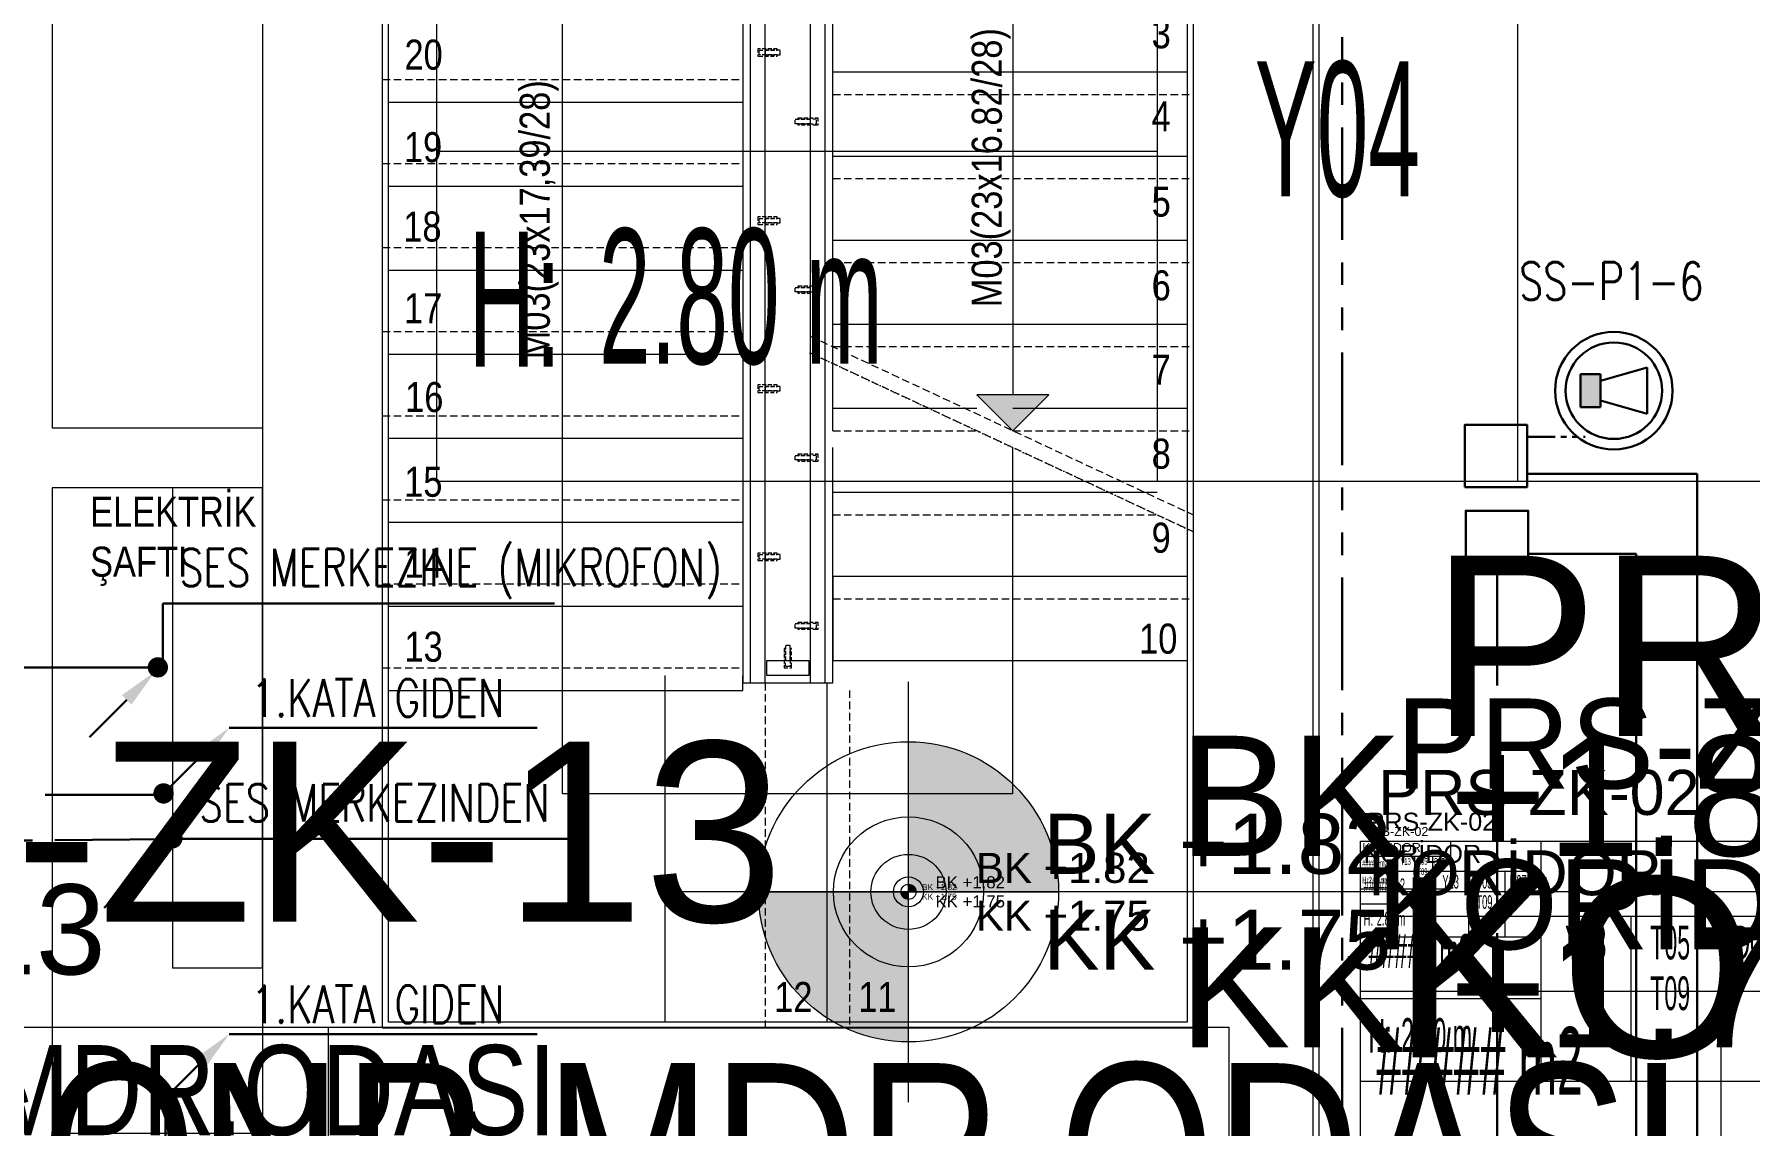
# Model space of a CAD drawing. Extents: x -9058 to 11890, y 0 to 8106.
# Drawn here: x 2799 to 3370, y 2923 to 3287 of the extents above; entities that cross this region are included whole.
import ezdxf
from ezdxf.enums import TextEntityAlignment as Align

# ---------------------------------------------------------------- set-up
doc = ezdxf.new("R2010")
doc.units = 0
doc.header["$LTSCALE"] = 10
doc.header["$MEASUREMENT"] = 0
for name, pattern in [('DOT2', [0.125, 0, -0.125]), ('HIDDEN', [0.375, 0.25, -0.125]), ('PHANTOM2', [1.25, 0.625, -0.125, 0.125, -0.125, 0.125, -0.125])]:
    doc.linetypes.add(name, pattern=pattern)
doc.layers.get('0').update_dxf_attribs({"color": 9, "lineweight": 9})
for name, color, linetype, lineweight in [('00', 9, 'Continuous', 9), ('01', 9, 'Continuous', 9), ('06B', 9, 'Continuous', 9), ('06D', 9, 'Continuous', 9), ('14', 9, 'Continuous', 9), ('19', 9, 'Continuous', 9), ('19D', 9, 'DOT2', 9), ('20', 9, 'DOT2', 9), ('21', 9, 'Continuous', 9), ('21 @ 1 (1)', 9, 'Continuous', 9), ('21 @ 10 (1)', 9, 'Continuous', 9), ('21 @ 10 (2)', 9, 'Continuous', 9), ('21 @ 2 (1)', 9, 'Continuous', 9), ('21 @ 20', 9, 'Continuous', 9), ('21 @ 5 (1)', 9, 'Continuous', 9), ('21 @ 5 (2)', 9, 'Continuous', 9), ('21_mahal200', 9, 'Continuous', 9), ('21_mahal200 @ 1', 9, 'Continuous', 9), ('21_mahal200 @ 10 (1)', 9, 'Continuous', 9), ('21_mahal200 @ 10 (2)', 9, 'Continuous', 9), ('21_mahal200 @ 2', 9, 'Continuous', 9), ('21_mahal200 @ 20', 9, 'Continuous', 9), ('21_mahal200 @ 5 (1)', 9, 'Continuous', 9), ('21_mahal200 @ 5 (2)', 9, 'Continuous', 9), ('35', 9, 'Continuous', 9), ('40A', 9, 'Continuous', 9), ('E-10W ACİL ANONS İÇİN HOPARLÖR (SIVAÜSTÜ) (YANGINA DAYANIKLI)', 7, 'Continuous', 30), ('E-3W ACİL ANONS İÇİN HOPARLÖR (GÖMME) (YANGINA DAYANIKLI)', 7, 'Continuous', 30), ('E-AŞAĞIDAN GELEN HAT', 7, 'Continuous', 30), ('E-KABLO', 7, 'Continuous', 30), ('E-YANGIN', 7, 'Continuous', 30), ('E-YAZI', 7, 'Continuous', 30), ('E-YUKARI ÇIKAN HAT', 7, 'Continuous', 30)]:
    doc.layers.add(name, color=color, linetype=linetype, lineweight=lineweight)
doc.styles.add('Arial', font='arial.ttf', dxfattribs={"height": 2.5})
doc.styles.add('ILGAZ', font='txttw.shx')
doc.styles.add('MuuM_TEXT-STANDART', font='ARIALN.TTF')

# ---------------------------------------------------------------- blocks, each defined once
blk = doc.blocks.new('0a_roomno2')
blk.add_lwpolyline([(30, -16), (0, -16), (0, 0), (30, 0)], close=True)
for points in [[(0, 0), (30, 0)], [(0, -5), (30, -5)], [(12, -5), (12, -16)], [(18, -5), (18, -16)], [(24, -5), (24, -16)], [(12, -10.5), (0, -10.5)]]:
    blk.add_lwpolyline(points)
at = {"layer": '40A'}
blk.add_lwpolyline([(0, 0), (30, 0)], dxfattribs=at)
at = {"style": 'MuuM_TEXT-STANDART', "width": 0.6}
blk.add_text('H:', height=2.25, dxfattribs=at).set_placement((0.525, -12.962), align=Align.MIDDLE_LEFT)
at = {"style": 'Arial'}
blk.add_attdef('ODANO', (0, 1.505), '', height=3, dxfattribs=at)
blk.add_attdef('MEKANADI', text='', height=3, dxfattribs=at).set_placement((0.525, -4.75), align=Align.BOTTOM_LEFT)
at = {"style": 'MuuM_TEXT-STANDART', "width": 0.6}
for tag, p in [('YER01', (15, -7)), ('TAVAN01', (20.625, -7)), ('DUVAR01', (26.25, -7)), ('YER02', (15, -10.375)), ('TAVAN02', (20.625, -10.375)), ('DUVAR02', (26.25, -10.375)), ('YER03', (15, -13.75)), ('TAVAN03', (20.625, -13.75)), ('DUVAR03', (26.25, -13.75))]:
    blk.add_attdef(tag, text='', height=2.25, dxfattribs=at).set_placement(p, align=Align.MIDDLE_CENTER)
at = {"style": 'MuuM_TEXT-STANDART'}
blk.add_attdef('M2', text='', height=2.25, dxfattribs=at).set_placement((1.323, -7.805), align=Align.MIDDLE_LEFT)
at = {"style": 'MuuM_TEXT-STANDART', "width": 0.6}
blk.add_attdef('TEMIZTAVANYUKSEKLIGI', text='', height=2.25, dxfattribs=at).set_placement((2.7, -13.162), align=Align.MIDDLE_LEFT)
blk = doc.blocks.new('*U1167')
at = {"layer": '21_mahal200 @ 1'}
ref = blk.add_blockref('0a_roomno2', (3240.86, 3018.12), dxfattribs=at)
ref.add_attrib('ODANO', ' PRS-ZK-02', (3240.86, 3019.87), dxfattribs={"layer": '0', "height": 3, "style": 'Arial'})
ref.add_attrib('MEKANADI', 'KORİDOR', dxfattribs={"layer": '0', "height": 3, "style": 'Arial'}).set_placement((3241.38, 3013.62), align=Align.BOTTOM_LEFT)
ref.add_attrib('M2', '##### m2', dxfattribs={"layer": '0', "height": 2.25, "style": 'MuuM_TEXT-STANDART', "width": 0.6}).set_placement((3241.38, 3010.8), align=Align.MIDDLE_LEFT)
ref.add_attrib('TEMIZTAVANYUKSEKLIGI', '2.80 m', dxfattribs={"layer": '0', "height": 2.25, "style": 'MuuM_TEXT-STANDART', "width": 0.6}).set_placement((3243.56, 3005.2), align=Align.MIDDLE_LEFT)
ref.add_attrib('YER01', 'Y13', dxfattribs={"layer": '0', "height": 2.25, "style": 'MuuM_TEXT-STANDART', "width": 0.6}).set_placement((3255.86, 3011.37), align=Align.MIDDLE_CENTER)
ref.add_attrib('TAVAN01', 'T05', dxfattribs={"layer": '0', "height": 2.25, "style": 'MuuM_TEXT-STANDART', "width": 0.6}).set_placement((3261.48, 3011.37), align=Align.MIDDLE_CENTER)
ref.add_attrib('DUVAR01', 'D07', dxfattribs={"layer": '0', "height": 2.25, "style": 'MuuM_TEXT-STANDART', "width": 0.6}).set_placement((3267.11, 3011.37), align=Align.MIDDLE_CENTER)
ref.add_attrib('TAVAN02', 'T09', dxfattribs={"layer": '0', "height": 2.25, "style": 'MuuM_TEXT-STANDART', "width": 0.6}).set_placement((3261.48, 3007.99), align=Align.MIDDLE_CENTER)
at = {"layer": '21_mahal200 @ 10 (1)'}
ref = blk.add_blockref('0a_roomno2', (3240.86, 3018.12), dxfattribs=dict(at, xscale=10, yscale=10, zscale=10))
ref.add_attrib('ODANO', ' PRS-ZK-02', (3240.86, 3035.67), dxfattribs={"layer": '0', "height": 30, "style": 'Arial'})
ref.add_attrib('MEKANADI', 'KORİDOR', dxfattribs={"layer": '0', "height": 30, "style": 'Arial'}).set_placement((3246.11, 2973.12), align=Align.BOTTOM_LEFT)
ref.add_attrib('M2', '##### m2', dxfattribs={"layer": '0', "height": 22.5, "style": 'MuuM_TEXT-STANDART', "width": 0.6}).set_placement((3246.11, 2944.99), align=Align.MIDDLE_LEFT)
ref.add_attrib('TEMIZTAVANYUKSEKLIGI', '2.80 m', dxfattribs={"layer": '0', "height": 22.5, "style": 'MuuM_TEXT-STANDART', "width": 0.6}).set_placement((3267.86, 2889), align=Align.MIDDLE_LEFT)
ref.add_attrib('YER01', 'Y13', dxfattribs={"layer": '0', "height": 22.5, "style": 'MuuM_TEXT-STANDART', "width": 0.6}).set_placement((3390.86, 2950.62), align=Align.MIDDLE_CENTER)
ref.add_attrib('TAVAN01', 'T05', dxfattribs={"layer": '0', "height": 22.5, "style": 'MuuM_TEXT-STANDART', "width": 0.6}).set_placement((3447.11, 2950.62), align=Align.MIDDLE_CENTER)
ref.add_attrib('DUVAR01', 'D07', dxfattribs={"layer": '0', "height": 22.5, "style": 'MuuM_TEXT-STANDART', "width": 0.6}).set_placement((3503.36, 2950.62), align=Align.MIDDLE_CENTER)
ref.add_attrib('TAVAN02', 'T09', dxfattribs={"layer": '0', "height": 22.5, "style": 'MuuM_TEXT-STANDART', "width": 0.6}).set_placement((3447.11, 2916.87), align=Align.MIDDLE_CENTER)
at = {"layer": '21_mahal200 @ 10 (2)'}
ref = blk.add_blockref('0a_roomno2', (3240.86, 3018.12), dxfattribs=dict(at, xscale=10, yscale=10, zscale=10))
ref.add_attrib('ODANO', ' PRS-ZK-02', (3240.86, 3035.67), dxfattribs={"layer": '0', "height": 30, "style": 'Arial'})
ref.add_attrib('MEKANADI', 'KORİDOR', dxfattribs={"layer": '0', "height": 30, "style": 'Arial'}).set_placement((3246.11, 2973.12), align=Align.BOTTOM_LEFT)
ref.add_attrib('M2', '##### m2', dxfattribs={"layer": '0', "height": 22.5, "style": 'MuuM_TEXT-STANDART', "width": 0.6}).set_placement((3246.11, 2944.99), align=Align.MIDDLE_LEFT)
ref.add_attrib('TEMIZTAVANYUKSEKLIGI', '2.80 m', dxfattribs={"layer": '0', "height": 22.5, "style": 'MuuM_TEXT-STANDART', "width": 0.6}).set_placement((3267.86, 2889), align=Align.MIDDLE_LEFT)
ref.add_attrib('YER01', 'Y13', dxfattribs={"layer": '0', "height": 22.5, "style": 'MuuM_TEXT-STANDART', "width": 0.6}).set_placement((3390.86, 2950.62), align=Align.MIDDLE_CENTER)
ref.add_attrib('TAVAN01', 'T05', dxfattribs={"layer": '0', "height": 22.5, "style": 'MuuM_TEXT-STANDART', "width": 0.6}).set_placement((3447.11, 2950.62), align=Align.MIDDLE_CENTER)
ref.add_attrib('DUVAR01', 'D07', dxfattribs={"layer": '0', "height": 22.5, "style": 'MuuM_TEXT-STANDART', "width": 0.6}).set_placement((3503.36, 2950.62), align=Align.MIDDLE_CENTER)
ref.add_attrib('TAVAN02', 'T09', dxfattribs={"layer": '0', "height": 22.5, "style": 'MuuM_TEXT-STANDART', "width": 0.6}).set_placement((3447.11, 2916.87), align=Align.MIDDLE_CENTER)
at = {"layer": '21_mahal200 @ 2'}
ref = blk.add_blockref('0a_roomno2', (3240.86, 3018.12), dxfattribs=dict(at, xscale=2, yscale=2, zscale=2))
ref.add_attrib('ODANO', ' PRS-ZK-02', (3240.86, 3021.63), dxfattribs={"layer": '0', "height": 6, "style": 'Arial'})
ref.add_attrib('MEKANADI', 'KORİDOR', dxfattribs={"layer": '0', "height": 6, "style": 'Arial'}).set_placement((3241.91, 3009.12), align=Align.BOTTOM_LEFT)
ref.add_attrib('M2', '##### m2', dxfattribs={"layer": '0', "height": 4.5, "style": 'MuuM_TEXT-STANDART', "width": 0.6}).set_placement((3241.91, 3003.49), align=Align.MIDDLE_LEFT)
ref.add_attrib('TEMIZTAVANYUKSEKLIGI', '2.80 m', dxfattribs={"layer": '0', "height": 4.5, "style": 'MuuM_TEXT-STANDART', "width": 0.6}).set_placement((3246.26, 2992.29), align=Align.MIDDLE_LEFT)
ref.add_attrib('YER01', 'Y13', dxfattribs={"layer": '0', "height": 4.5, "style": 'MuuM_TEXT-STANDART', "width": 0.6}).set_placement((3270.86, 3004.62), align=Align.MIDDLE_CENTER)
ref.add_attrib('TAVAN01', 'T05', dxfattribs={"layer": '0', "height": 4.5, "style": 'MuuM_TEXT-STANDART', "width": 0.6}).set_placement((3282.11, 3004.62), align=Align.MIDDLE_CENTER)
ref.add_attrib('DUVAR01', 'D07', dxfattribs={"layer": '0', "height": 4.5, "style": 'MuuM_TEXT-STANDART', "width": 0.6}).set_placement((3293.36, 3004.62), align=Align.MIDDLE_CENTER)
ref.add_attrib('TAVAN02', 'T09', dxfattribs={"layer": '0', "height": 4.5, "style": 'MuuM_TEXT-STANDART', "width": 0.6}).set_placement((3282.11, 2997.87), align=Align.MIDDLE_CENTER)
at = {"layer": '21_mahal200 @ 20'}
ref = blk.add_blockref('0a_roomno2', (3240.86, 3018.12), dxfattribs=dict(at, xscale=20, yscale=20, zscale=20))
ref.add_attrib('ODANO', ' PRS-ZK-02', (3240.86, 3053.22), dxfattribs={"layer": '0', "height": 60, "style": 'Arial'})
ref.add_attrib('MEKANADI', 'KORİDOR', dxfattribs={"layer": '0', "height": 60, "style": 'Arial'}).set_placement((3251.36, 2928.12), align=Align.BOTTOM_LEFT)
at = {"layer": '21_mahal200 @ 5 (1)'}
ref = blk.add_blockref('0a_roomno2', (3240.86, 3018.12), dxfattribs=dict(at, xscale=5, yscale=5, zscale=5))
ref.add_attrib('ODANO', ' PRS-ZK-02', (3240.86, 3026.89), dxfattribs={"layer": '0', "height": 15, "style": 'Arial'})
ref.add_attrib('MEKANADI', 'KORİDOR', dxfattribs={"layer": '0', "height": 15, "style": 'Arial'}).set_placement((3243.48, 2995.62), align=Align.BOTTOM_LEFT)
ref.add_attrib('M2', '##### m2', dxfattribs={"layer": '0', "height": 11.25, "style": 'MuuM_TEXT-STANDART', "width": 0.6}).set_placement((3243.48, 2981.55), align=Align.MIDDLE_LEFT)
ref.add_attrib('TEMIZTAVANYUKSEKLIGI', '2.80 m', dxfattribs={"layer": '0', "height": 11.25, "style": 'MuuM_TEXT-STANDART', "width": 0.6}).set_placement((3254.36, 2953.56), align=Align.MIDDLE_LEFT)
ref.add_attrib('YER01', 'Y13', dxfattribs={"layer": '0', "height": 11.25, "style": 'MuuM_TEXT-STANDART', "width": 0.6}).set_placement((3315.86, 2984.37), align=Align.MIDDLE_CENTER)
ref.add_attrib('TAVAN01', 'T05', dxfattribs={"layer": '0', "height": 11.25, "style": 'MuuM_TEXT-STANDART', "width": 0.6}).set_placement((3343.98, 2984.37), align=Align.MIDDLE_CENTER)
ref.add_attrib('DUVAR01', 'D07', dxfattribs={"layer": '0', "height": 11.25, "style": 'MuuM_TEXT-STANDART', "width": 0.6}).set_placement((3372.11, 2984.37), align=Align.MIDDLE_CENTER)
ref.add_attrib('TAVAN02', 'T09', dxfattribs={"layer": '0', "height": 11.25, "style": 'MuuM_TEXT-STANDART', "width": 0.6}).set_placement((3343.98, 2967.49), align=Align.MIDDLE_CENTER)
at = {"layer": '21_mahal200 @ 5 (2)'}
ref = blk.add_blockref('0a_roomno2', (3240.86, 3018.12), dxfattribs=dict(at, xscale=5, yscale=5, zscale=5))
ref.add_attrib('ODANO', ' PRS-ZK-02', (3240.86, 3026.89), dxfattribs={"layer": '0', "height": 15, "style": 'Arial'})
ref.add_attrib('MEKANADI', 'KORİDOR', dxfattribs={"layer": '0', "height": 15, "style": 'Arial'}).set_placement((3243.48, 2995.62), align=Align.BOTTOM_LEFT)
ref.add_attrib('M2', '##### m2', dxfattribs={"layer": '0', "height": 11.25, "style": 'MuuM_TEXT-STANDART', "width": 0.6}).set_placement((3243.48, 2981.55), align=Align.MIDDLE_LEFT)
ref.add_attrib('TEMIZTAVANYUKSEKLIGI', '2.80 m', dxfattribs={"layer": '0', "height": 11.25, "style": 'MuuM_TEXT-STANDART', "width": 0.6}).set_placement((3254.36, 2953.56), align=Align.MIDDLE_LEFT)
ref.add_attrib('YER01', 'Y13', dxfattribs={"layer": '0', "height": 11.25, "style": 'MuuM_TEXT-STANDART', "width": 0.6}).set_placement((3315.86, 2984.37), align=Align.MIDDLE_CENTER)
ref.add_attrib('TAVAN01', 'T05', dxfattribs={"layer": '0', "height": 11.25, "style": 'MuuM_TEXT-STANDART', "width": 0.6}).set_placement((3343.98, 2984.37), align=Align.MIDDLE_CENTER)
ref.add_attrib('DUVAR01', 'D07', dxfattribs={"layer": '0', "height": 11.25, "style": 'MuuM_TEXT-STANDART', "width": 0.6}).set_placement((3372.11, 2984.37), align=Align.MIDDLE_CENTER)
ref.add_attrib('TAVAN02', 'T09', dxfattribs={"layer": '0', "height": 11.25, "style": 'MuuM_TEXT-STANDART', "width": 0.6}).set_placement((3343.98, 2967.49), align=Align.MIDDLE_CENTER)
blk = doc.blocks.new('*U1174')
at = {"layer": '21_mahal200 @ 20'}
ref = blk.add_blockref('0a_roomno2', (2933.13, 3457.91), dxfattribs=dict(at, xscale=20, yscale=20, zscale=20))
ref.add_attrib('TEMIZTAVANYUKSEKLIGI', '2.80 m', dxfattribs={"layer": '0', "height": 45, "style": 'MuuM_TEXT-STANDART', "width": 0.6}).set_placement((2987.13, 3199.68), align=Align.MIDDLE_LEFT)
ref.add_attrib('YER02', 'Y04', dxfattribs={"layer": '0', "height": 45, "style": 'MuuM_TEXT-STANDART', "width": 0.6}).set_placement((3233.13, 3255.41), align=Align.MIDDLE_CENTER)
blk = doc.blocks.new('0a_elevationtarget-p')
h = blk.add_hatch(color=256)
h.paths.add_polyline_path([(2.5, 0, 0.414214), (0, 2.5), (0, 0)])
h.paths.add_polyline_path([(0, 0), (-2.5, 0, 0.414214), (0, -2.5)])
blk.add_line((0, -3.5), (0, 3.5))
blk.add_lwpolyline([(16.605, 0), (-4, 0)])
blk.add_circle((0, 0), 2.5)
at = {"layer": '40A'}
blk.add_lwpolyline([(-2.5, 0), (2.5, 0)], dxfattribs=at)
at = {"style": 'Arial'}
blk.add_attdef('BITMISKOT', text='', height=2, dxfattribs=at).set_placement((4.5, 0), align=Align.BOTTOM_LEFT)
blk.add_attdef('KABAKOT', text='', height=2, dxfattribs=at).set_placement((4.5, -0.592), align=Align.TOP_LEFT)
blk = doc.blocks.new('*U1175')
at = {"layer": '21 @ 1 (1)'}
blk.add_blockref('0a_elevationtarget-p', (3090.26, 3001.25), dxfattribs=at).add_auto_attribs({'BITMISKOT': 'BK +1.82', 'KABAKOT': 'KK +1.75'})
at = {"layer": '21 @ 10 (1)', "xscale": 10, "yscale": 10, "zscale": 10}
blk.add_blockref('0a_elevationtarget-p', (3090.26, 3001.25), dxfattribs=at).add_auto_attribs({'BITMISKOT': 'BK +1.82', 'KABAKOT': 'KK +1.75'})
at = {"layer": '21 @ 10 (2)', "xscale": 10, "yscale": 10, "zscale": 10}
blk.add_blockref('0a_elevationtarget-p', (3090.26, 3001.25), dxfattribs=at).add_auto_attribs({'BITMISKOT': 'BK +1.82', 'KABAKOT': 'KK +1.75'})
at = {"layer": '21 @ 2 (1)', "xscale": 2, "yscale": 2, "zscale": 2}
blk.add_blockref('0a_elevationtarget-p', (3090.26, 3001.25), dxfattribs=at).add_auto_attribs({'BITMISKOT': 'BK +1.82', 'KABAKOT': 'KK +1.75'})
at = {"layer": '21 @ 20', "xscale": 20, "yscale": 20, "zscale": 20}
blk.add_blockref('0a_elevationtarget-p', (3090.26, 3001.25), dxfattribs=at).add_auto_attribs({'BITMISKOT': 'BK +1.82', 'KABAKOT': 'KK +1.75'})
at = {"layer": '21 @ 5 (1)', "xscale": 5, "yscale": 5, "zscale": 5}
blk.add_blockref('0a_elevationtarget-p', (3090.26, 3001.25), dxfattribs=at).add_auto_attribs({'BITMISKOT': 'BK +1.82', 'KABAKOT': 'KK +1.75'})
at = {"layer": '21 @ 5 (2)', "xscale": 5, "yscale": 5, "zscale": 5}
blk.add_blockref('0a_elevationtarget-p', (3090.26, 3001.25), dxfattribs=at).add_auto_attribs({'BITMISKOT': 'BK +1.82', 'KABAKOT': 'KK +1.75'})
blk = doc.blocks.new('p-lama profili')
at = {"layer": '20', "linetype": 'HIDDEN', "ltscale": 0.5}
blk.add_lwpolyline([(0.75, -0.45), (-0.75, -0.45), (-0.75, -6.5), (-1.25, -6.5), (-1.25, -0.45), (-1.25, -0.45), (-1.25, 0), (1.25, 0), (1.25, -0.45), (1.25, -0.45), (1.25, -6.5), (0.75, -6.5), (0.75, -0.45)], dxfattribs=at)
blk.add_lwpolyline([(-0.75, -2.5), (0.75, -2.5), (0.75, -7.5), (-0.75, -7.5)], close=True, dxfattribs=at)
blk = doc.blocks.new('*U1181')
at = {"layer": '21_mahal200 @ 10 (1)'}
ref = blk.add_blockref('0a_roomno2', (2596.98, 2956.2), dxfattribs=dict(at, xscale=10, yscale=10, zscale=10))
ref.add_attrib('ODANO', ' PRS-ZK-13', (2596.98, 2973.75), dxfattribs={"layer": '0', "height": 30, "style": 'Arial'})
ref.add_attrib('MEKANADI', 'SAT.SONR.MDR.ODASI', dxfattribs={"layer": '0', "height": 30, "style": 'Arial', "width": 0.8}).set_placement((2602.23, 2911.2), align=Align.BOTTOM_LEFT)
ref.add_attrib('M2', '##### m2', dxfattribs={"layer": '0', "height": 22.5, "style": 'MuuM_TEXT-STANDART', "width": 0.6}).set_placement((2602.23, 2883.07), align=Align.MIDDLE_LEFT)
ref.add_attrib('TEMIZTAVANYUKSEKLIGI', '2.80 m', dxfattribs={"layer": '0', "height": 22.5, "style": 'MuuM_TEXT-STANDART', "width": 0.6}).set_placement((2623.98, 2827.08), align=Align.MIDDLE_LEFT)
ref.add_attrib('YER01', 'Y25', dxfattribs={"layer": '0', "height": 22.5, "style": 'MuuM_TEXT-STANDART', "width": 0.6}).set_placement((2746.98, 2888.7), align=Align.MIDDLE_CENTER)
ref.add_attrib('TAVAN01', 'T05', dxfattribs={"layer": '0', "height": 22.5, "style": 'MuuM_TEXT-STANDART', "width": 0.6}).set_placement((2803.23, 2888.7), align=Align.MIDDLE_CENTER)
ref.add_attrib('DUVAR01', 'D07', dxfattribs={"layer": '0', "height": 22.5, "style": 'MuuM_TEXT-STANDART', "width": 0.6}).set_placement((2859.48, 2888.7), align=Align.MIDDLE_CENTER)
ref.add_attrib('TAVAN02', 'T09', dxfattribs={"layer": '0', "height": 22.5, "style": 'MuuM_TEXT-STANDART', "width": 0.6}).set_placement((2803.23, 2854.95), align=Align.MIDDLE_CENTER)
at = {"layer": '21_mahal200 @ 10 (2)'}
ref = blk.add_blockref('0a_roomno2', (2596.98, 2956.2), dxfattribs=dict(at, xscale=10, yscale=10, zscale=10))
ref.add_attrib('ODANO', ' PRS-ZK-13', (2596.98, 2973.75), dxfattribs={"layer": '0', "height": 30, "style": 'Arial'})
ref.add_attrib('MEKANADI', 'SAT.SONR.MDR.ODASI', dxfattribs={"layer": '0', "height": 30, "style": 'Arial', "width": 0.8}).set_placement((2602.23, 2911.2), align=Align.BOTTOM_LEFT)
ref.add_attrib('M2', '##### m2', dxfattribs={"layer": '0', "height": 22.5, "style": 'MuuM_TEXT-STANDART', "width": 0.6}).set_placement((2602.23, 2883.07), align=Align.MIDDLE_LEFT)
ref.add_attrib('TEMIZTAVANYUKSEKLIGI', '2.80 m', dxfattribs={"layer": '0', "height": 22.5, "style": 'MuuM_TEXT-STANDART', "width": 0.6}).set_placement((2623.98, 2827.08), align=Align.MIDDLE_LEFT)
ref.add_attrib('YER01', 'Y25', dxfattribs={"layer": '0', "height": 22.5, "style": 'MuuM_TEXT-STANDART', "width": 0.6}).set_placement((2746.98, 2888.7), align=Align.MIDDLE_CENTER)
ref.add_attrib('TAVAN01', 'T05', dxfattribs={"layer": '0', "height": 22.5, "style": 'MuuM_TEXT-STANDART', "width": 0.6}).set_placement((2803.23, 2888.7), align=Align.MIDDLE_CENTER)
ref.add_attrib('DUVAR01', 'D07', dxfattribs={"layer": '0', "height": 22.5, "style": 'MuuM_TEXT-STANDART', "width": 0.6}).set_placement((2859.48, 2888.7), align=Align.MIDDLE_CENTER)
ref.add_attrib('TAVAN02', 'T09', dxfattribs={"layer": '0', "height": 22.5, "style": 'MuuM_TEXT-STANDART', "width": 0.6}).set_placement((2803.23, 2854.95), align=Align.MIDDLE_CENTER)
at = {"layer": '21_mahal200 @ 20'}
ref = blk.add_blockref('0a_roomno2', (2596.98, 2956.2), dxfattribs=dict(at, xscale=20, yscale=20, zscale=20))
ref.add_attrib('ODANO', ' PRS-ZK-13', (2596.98, 2991.3), dxfattribs={"layer": '0', "height": 60, "style": 'Arial'})
ref.add_attrib('MEKANADI', 'SAT.SONR.MDR.ODASI', dxfattribs={"layer": '0', "height": 60, "style": 'Arial', "width": 0.8}).set_placement((2607.48, 2866.2), align=Align.BOTTOM_LEFT)
blk = doc.blocks.new('100_AŞAĞIDAN GELEN HAT')
at = {"layer": 'E-AŞAĞIDAN GELEN HAT', "color": 3, "linetype": 'Continuous'}
blk.add_line((-2.07, -2.17), (-4.55, -4.64), dxfattribs=at)
at = {"layer": 'E-AŞAĞIDAN GELEN HAT', "color": 4, "linetype": 'Continuous', "const_width": 0.675}
blk.add_lwpolyline([(-0.34, 0, 1), (0.34, 0, 1)], format="xyb", close=True, dxfattribs=at)
at = {"layer": 'E-AŞAĞIDAN GELEN HAT', "color": 3, "linetype": 'Continuous'}
blk.add_solid([(-2.39, -1.85), (-1.76, -2.49), (-0.16, -0.26)], dxfattribs=at)
blk = doc.blocks.new('100_YUKARI ÇIKAN HAT')
at = {"layer": 'E-YUKARI ÇIKAN HAT', "color": 3, "linetype": 'Continuous'}
blk.add_line((2.47, 2.47), (0, 0), dxfattribs=at)
at = {"layer": 'E-YUKARI ÇIKAN HAT', "color": 4, "linetype": 'Continuous', "const_width": 0.675}
blk.add_lwpolyline([(-0.34, 0, 1), (0.34, 0, 1)], format="xyb", close=True, dxfattribs=at)
at = {"layer": 'E-YUKARI ÇIKAN HAT', "color": 3, "linetype": 'Continuous'}
blk.add_solid([(2.15, 2.79), (2.79, 2.15), (4.38, 4.38)], dxfattribs=at)
blk = doc.blocks.new('100_3W ACİL ANONS İÇİN HOPARLÖR (GÖMME) (YANGINA DAYANIKLI)')
at = {"layer": 'E-3W ACİL ANONS İÇİN HOPARLÖR (GÖMME) (YANGINA DAYANIKLI)', "color": 4}
for p, q in [((-0.632, 0.474), (1.58, 1.106)), ((1.58, -1.106), (1.58, 1.106)), ((-1.58, -0.79), (-1.58, 0.79)), ((-1.58, 0.79), (-0.632, 0.79)), ((-0.632, 0.79), (-0.632, -0.79)), ((-0.632, -0.79), (-1.58, -0.79)), ((-0.632, -0.474), (1.58, -1.106))]:
    blk.add_line(p, q, dxfattribs=at)
at = {"layer": 'E-3W ACİL ANONS İÇİN HOPARLÖR (GÖMME) (YANGINA DAYANIKLI)', "color": 3}
for radius in [2.796, 2.296]:
    blk.add_circle((0, 0), radius, dxfattribs=at)
at = {"layer": 'E-3W ACİL ANONS İÇİN HOPARLÖR (GÖMME) (YANGINA DAYANIKLI)', "color": 4}
blk.add_solid([(-1.58, 0.79), (-0.632, 0.79), (-1.58, -0.79), (-0.632, -0.79)], dxfattribs=at)

msp = doc.modelspace()

# ---------------------------------------------------------------- hatches: boundary and pattern name
at = {"layer": '19'}
h = msp.add_hatch(color=256, dxfattribs=at)
h.dxf.hatch_style = 1
h.paths.add_polyline_path([(3137.06, 3166.82), (3113.06, 3166.82), (3125.06, 3154.8)])

# ---------------------------------------------------------------- linework, layer by layer
msp.add_lwpolyline([(2875.06, 2975.87), (2875.06, 3135.87)])
at = {"layer": '00'}
msp.add_lwpolyline([(2815.06, 2710.87), (2790.06, 2710.87), (2790.06, 3615.87), (2805.06, 3615.87), (2805.06, 3505.87), (2875.06, 3505.87), (2875.06, 3490.87), (2805.06, 3490.87), (2805.06, 3155.87), (2875.06, 3155.87), (2875.06, 3135.87), (2805.06, 3135.87), (2805.06, 2920.87), (2875.06, 2920.87), (2875.06, 2905.87), (2805.06, 2905.87), (2805.06, 2725.87), (2815.06, 2725.87), (2815.06, 2710.87)], close=True, dxfattribs=at)
at = {"layer": '01'}
msp.add_lwpolyline([(3185.06, 3505.87), (3185.06, 3505.87), (3185.06, 3505.87), (3185.06, 2955.87), (2915.06, 2955.87), (2915.06, 3505.87), (2915.06, 3505.87), (2915.06, 3505.87), (2875.06, 3505.87), (2875.06, 2905.87), (3225.06, 2905.87), (3225.06, 3505.87), (3185.06, 3505.87)], close=True, dxfattribs=at)
at = {"layer": '06B'}
for points in [[(3042.56, 3358.37), (3037.56, 3358.37), (3037.56, 3070.87), (3042.56, 3070.87)], [(3062.56, 3358.37), (3057.56, 3358.37), (3057.56, 3070.87), (3062.56, 3070.87)], [(3043.06, 3073.37), (3043.06, 3078.37), (3057.06, 3078.37), (3057.06, 3073.37)]]:
    msp.add_lwpolyline(points, close=True, dxfattribs=at)
at = {"layer": '06D'}
for points in [[(2875.06, 3135.87), (2845.06, 3135.87)], [(2845.06, 3135.87), (2845.06, 2975.87)], [(2875.06, 2975.87), (2845.06, 2975.87)]]:
    msp.add_lwpolyline(points, dxfattribs=at)
at = {"layer": '14'}
for points in [[(3197.06, 2864.87), (3197.06, 2903.87), (3227.06, 2903.87), (3227.06, 3505.87)], [(3183.06, 3488.87), (3183.06, 2957.87), (2917.06, 2957.87), (2917.06, 3453.32)]]:
    msp.add_lwpolyline(points, dxfattribs=at)
at = {"layer": '19'}
for points in [[(3124.91, 3149.35), (3124.91, 3033.87), (2975.06, 3033.87), (2975.06, 3367.9)], [(3125.06, 3353.37), (3125.06, 3166.82), (3125.06, 3166.82)]]:
    msp.add_lwpolyline(points, dxfattribs=at)
at = {"layer": '19', "linetype": 'Continuous'}
for points in [[(3065.06, 3154.87), (3065.06, 3358.37), (3035.06, 3358.37)], [(3035.06, 3348.37), (3035.06, 3070.87), (3065.06, 3070.87), (3065.06, 3149.28)], [(3065.06, 3274.37), (3183.06, 3274.37)], [(2917.06, 3264.37), (3035.06, 3264.37)], [(3065.06, 3246.37), (3183.06, 3246.37)], [(2917.06, 3236.37), (3035.06, 3236.37)], [(3065.06, 3218.37), (3183.06, 3218.37)], [(2917.06, 3208.37), (3035.06, 3208.37)], [(3065.06, 3190.37), (3183.06, 3190.37)], [(2917.06, 3180.37), (3035.06, 3180.37)], [(3065.06, 3162.37), (3113.08, 3162.37)], [(3125.06, 3162.37), (3183.06, 3162.37)], [(2917.06, 3152.37), (3035.06, 3152.37)], [(3065.06, 3134.37), (3173.08, 3134.37)], [(2917.06, 3124.37), (3035.06, 3124.37)], [(3065.06, 3106.37), (3183.06, 3106.37)], [(2917.06, 3096.37), (3035.06, 3096.37)], [(2917.06, 3068.37), (3035.06, 3068.37), (3035.06, 3073.37)], [(3009.06, 3073.37), (3009.06, 2957.87)], [(3063.06, 3070.87), (3063.06, 2957.87)]]:
    msp.add_lwpolyline(points, dxfattribs=at)
at = {"layer": '19'}
msp.add_lwpolyline([(3137.06, 3166.82), (3113.06, 3166.82), (3125.06, 3154.8)], close=True, dxfattribs=at)
at = {"layer": '19D', "linetype": 'HIDDEN'}
for points in [[(2915.06, 3271.87), (3035.06, 3271.87)], [(3065.06, 3266.87), (3185.06, 3266.87)], [(2915.06, 3243.87), (3035.06, 3243.87)], [(3065.06, 3238.87), (3185.06, 3238.87)], [(2915.06, 3215.87), (3035.06, 3215.87)], [(3065.06, 3210.87), (3185.06, 3210.87)], [(2915.06, 3187.87), (3035.06, 3187.87)], [(3057.56, 3186.37), (3185.06, 3126.87)], [(3057.56, 3186.37), (3185.06, 3126.87)], [(3065.06, 3182.87), (3185.06, 3182.87)], [(3057.56, 3180.78), (3185.06, 3121.28)], [(2915.06, 3159.87), (3035.06, 3159.87)], [(3065.06, 3154.87), (3113.08, 3154.87)], [(3125.06, 3154.87), (3185.06, 3154.87)], [(2915.06, 3131.87), (3035.06, 3131.87)], [(3065.06, 3126.87), (3173.08, 3126.87)], [(2915.06, 3103.87), (3035.06, 3103.87)], [(3065.06, 3098.87), (3185.06, 3098.87)], [(2915.06, 3075.87), (3035.06, 3075.87)], [(3042.56, 3070.87), (3042.56, 2955.87)], [(3070.56, 3068.37), (3070.56, 2955.87)]]:
    msp.add_lwpolyline(points, dxfattribs=at)
at = {"layer": '19D'}
msp.add_lwpolyline([(3057.56, 3180.78), (3185.06, 3121.28)], dxfattribs=at)
at = {"layer": '35'}
for points in [[(3065.06, 3106.37), (3065.06, 3078.37), (3183.06, 3078.37)], [(3009.06, 3068.37), (3009.06, 2957.87)]]:
    msp.add_lwpolyline(points, dxfattribs=at)
at = {"layer": 'E-10W ACİL ANONS İÇİN HOPARLÖR (SIVAÜSTÜ) (YANGINA DAYANIKLI)', "color": 6, "linetype": 'PHANTOM2', "ltscale": 6}
for p, q in [((3234.71, 2693.42), (3234.71, 3574.38)), ((2840.21, 3033.62), (2754.53, 3033.62)), ((2843.4, 3018.77), (2770.54, 3018.17))]:
    msp.add_line(p, q, dxfattribs=at)
at = {"layer": 'E-10W ACİL ANONS İÇİN HOPARLÖR (SIVAÜSTÜ) (YANGINA DAYANIKLI)', "color": 5, "linetype": 'PHANTOM2', "ltscale": 1.5}
msp.add_line((3296.33, 3152.82), (3315.69, 3152.82), dxfattribs=at)
at = {"layer": 'E-10W ACİL ANONS İÇİN HOPARLÖR (SIVAÜSTÜ) (YANGINA DAYANIKLI)', "color": 5, "linetype": 'PHANTOM2', "ltscale": 6}
for p, q in [((3286.31, 3107.5), (3286.31, 2676.44)), ((2842.78, 2931.98), (2842.78, 2676.44))]:
    msp.add_line(p, q, dxfattribs=at)
at = {"layer": 'E-KABLO', "color": 3, "ltscale": 10}
for p, q in [((3296.33, 3140.46), (3352.93, 3140.46)), ((3352.93, 3140.46), (3352.93, 2318.3)), ((3296.7, 3113.84), (3332.71, 3113.84)), ((3332.71, 3113.84), (3332.71, 2332.25))]:
    msp.add_line(p, q, dxfattribs=at)
at = {"layer": 'E-KABLO', "color": 4, "ltscale": 1.5}
msp.add_line((2840.21, 3076.04), (2735.71, 3076.04), dxfattribs=at)
at = {"layer": 'E-YANGIN'}
for p, q in [((2841.89, 3097.36), (2972.31, 3097.36)), ((2841.89, 3076.18), (2841.89, 3097.36)), ((2864.02, 3055.94), (2966.6, 3055.94)), ((2848.43, 3018.94), (2978.84, 3018.94)), ((2864.02, 2953.88), (2966.6, 2953.88))]:
    msp.add_line(p, q, dxfattribs=at)
at = {"layer": 'E-YAZI', "color": 3, "linetype": 'Continuous', "ltscale": 100}
for points in [[(3275.55, 3136.09), (3296.33, 3136.09), (3296.33, 3156.81), (3275.55, 3156.81)], [(3275.92, 3107.5), (3296.7, 3107.5), (3296.7, 3128.22), (3275.92, 3128.22)]]:
    msp.add_lwpolyline(points, close=True, dxfattribs=at)

# ---------------------------------------------------------------- block references
at = {"xscale": -1}
for p, rotation in [((3040.06, 3280.87), 90), ((3040.06, 3224.87), 90), ((3040.06, 3168.87), 90), ((3040.06, 3112.87), 90), ((3050.06, 3075.87), 180)]:
    msp.add_blockref('p-lama profili', p, dxfattribs=dict(at, rotation=rotation))
at = {"rotation": 270}
for p in [(3060.06, 3257.87), (3060.06, 3201.87), (3060.06, 3145.87), (3060.06, 3089.87)]:
    msp.add_blockref('p-lama profili', p, dxfattribs=at)
at = {"layer": '21', "color": 6}
msp.add_blockref('*U1175', (0, 0), dxfattribs=at)
at = {"layer": '21_mahal200', "color": 6}
for name in ['*U1174', '*U1167', '*U1181']:
    msp.add_blockref(name, (0, 0), dxfattribs=at)
at = {"layer": 'E-3W ACİL ANONS İÇİN HOPARLÖR (GÖMME) (YANGINA DAYANIKLI)', "xscale": 7, "yscale": 7, "zscale": 7}
msp.add_blockref('100_3W ACİL ANONS İÇİN HOPARLÖR (GÖMME) (YANGINA DAYANIKLI)', (3325.21, 3168.21), dxfattribs=at)
at = {"layer": 'E-AŞAĞIDAN GELEN HAT', "xscale": 5, "yscale": 5, "zscale": 5}
for p in [(2840.21, 3076.04), (2845.06, 3019.09)]:
    msp.add_blockref('100_AŞAĞIDAN GELEN HAT', p, dxfattribs=at)
at = {"layer": 'E-YUKARI ÇIKAN HAT', "xscale": 5, "yscale": 5, "zscale": 5}
for p in [(2842.11, 3034.04), (2842.11, 2931.98)]:
    msp.add_blockref('100_YUKARI ÇIKAN HAT', p, dxfattribs=at)

# ---------------------------------------------------------------- texts
at = {"layer": '21', "style": 'MuuM_TEXT-STANDART'}
for s, p in [('3', (3171.26, 3282.26)), ('20', (2922.37, 3275.15)), ('4', (3171.26, 3254.6)), ('19', (2922.19, 3244.34)), ('5', (3171.26, 3226.19)), ('18', (2921.98, 3217.89)), ('6', (3171.26, 3198.3)), ('17', (2922.2, 3190.69)), ('7', (3171.26, 3170.19)), ('16', (2922.59, 3161.1)), ('8', (3171.26, 3142.23)), ('15', (2922.27, 3132.87)), ('9', (3171.26, 3114.23)), ('14', (2922.37, 3105.88)), ('13', (2922.37, 3077.93)), ('10', (3167.09, 3080.6)), ('12', (3045.53, 2961.23)), ('11', (3073.53, 2961.23))]:
    msp.add_text(s, height=10, dxfattribs=at).set_placement(p)
at = {"layer": '21', "color": 250, "char_height": 10, "attachment_point": 2, "rotation": 90, "style": 'MuuM_TEXT-STANDART'}
for s, insert in [('M03(23x16.82/28)', (3111.34, 3242.5)), ('M03(23x17,39/28)', (2960.77, 3225.14))]:
    msp.add_mtext(s, dxfattribs=dict(at, insert=insert))
at = {"layer": '21', "insert": (2817.64, 3132.92), "char_height": 10, "attachment_point": 1, "style": 'MuuM_TEXT-STANDART'}
msp.add_mtext_dynamic_manual_height_columns('ELEKTRİK ŞAFTI', width=6.995, gutter_width=150, heights=[0], dxfattribs=at)
at = {"layer": 'E-YAZI', "color": 3, "style": 'ILGAZ', "width": 0.75}
for s, p in [('SS-P1-6', (3293.65, 3198.48)), ('SES MERKEZINE (MIKROFON)', (2847.32, 3103.07)), ('1.KATA GIDEN', (2871.28, 3059.6)), ('SES MERKEZINDEN', (2853.85, 3024.65)), ('1.KATA GIDEN', (2871.28, 2957.54))]:
    msp.add_text(s, height=12.5, dxfattribs=at).set_placement(p)

doc.saveas('drawing.dxf')
